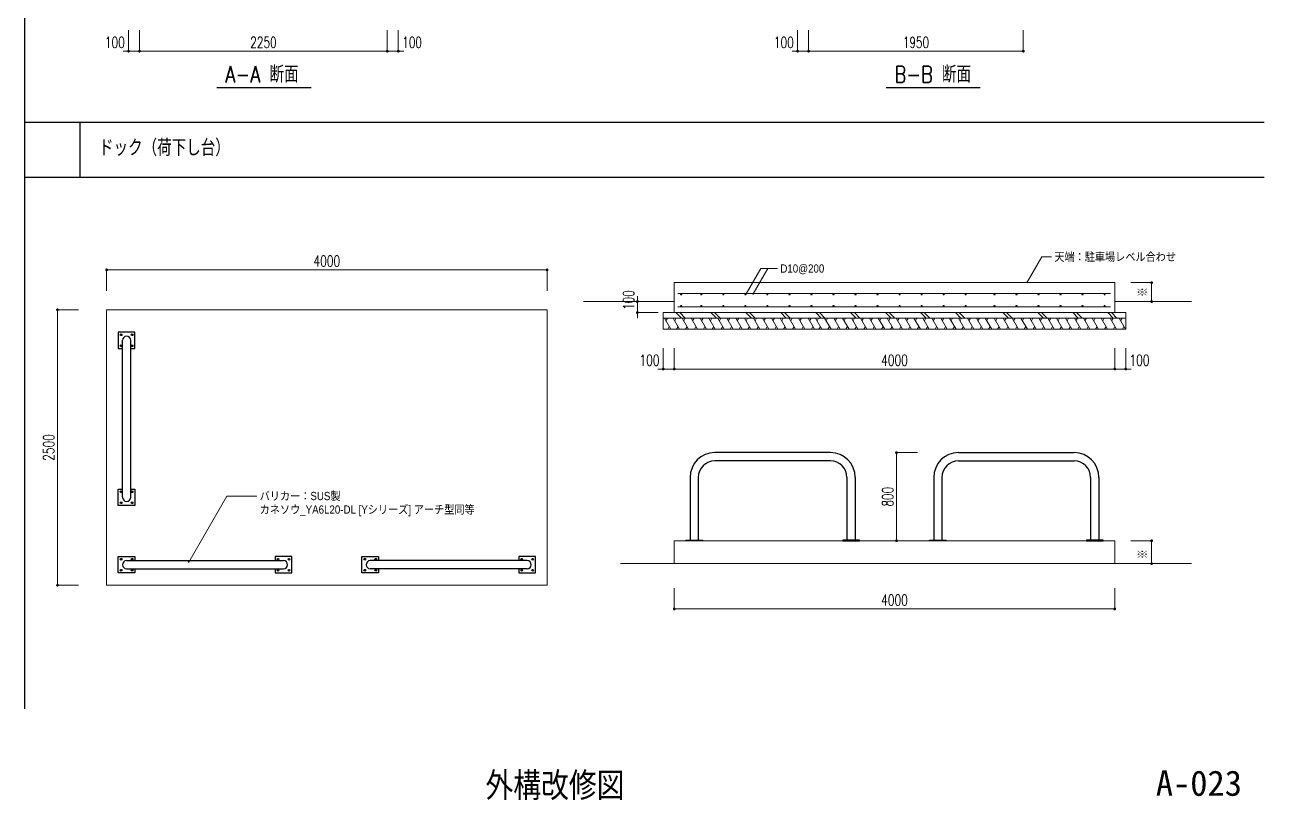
# Model space of a CAD drawing. Header units: millimetres. Extents: x 3721 to 423725, y 3529 to 115772.
# Drawn here: x 118230 to 163252, y 3529 to 31685 of the extents above; entities that cross this region are included whole.
import ezdxf
from ezdxf.enums import TextEntityAlignment as Align

# ---------------------------------------------------------------- set-up
doc = ezdxf.new("R2010")
doc.units = ezdxf.units.MM
doc.header["$LTSCALE"] = 0.2
doc.header["$PDMODE"] = 1
doc.layers.get('Defpoints').update_dxf_attribs({"color": 40})
for name, color, linetype in [('92 設備記述', 3, 'Continuous'), ('A_タイトル枠', 7, 'Continuous'), ('枠内記述', 3, 'Continuous')]:
    doc.layers.add(name, color=color, linetype=linetype)
for name, color, linetype, lineweight, true_color in [('A_寸法', 1, 'Continuous', 9, 0xff0000), ('改修範囲', 1, 'Continuous', 9, 0xff0000), ('改修記述', 1, 'Continuous', 9, 0xff0000)]:
    doc.layers.add(name, color=color, linetype=linetype, lineweight=lineweight, true_color=true_color)
doc.styles.add('Dim', font='simplex.shx', dxfattribs={"width": 0.7, "bigfont": 'extfont2.shx'})
doc.styles.get("Standard").update_dxf_attribs({"font": 'simplex.shx', "width": 0.8, "height": 700, "bigfont": 'extfont2.shx'})
doc.styles.add('Standard-A', font='romans.shx', dxfattribs={"bigfont": 'extfont2.shx'})
doc.styles.add('ゴシック', font='MS Gothic.ttf', dxfattribs={"height": 4})
doc.styles.add('スタイル1', font='MS PGothic.ttf')
doc.dimstyles.new('1-200', dxfattribs={"dimscale": 200, "dimtxt": 3, "dimasz": 1, "dimexe": 1, "dimexo": 1, "dimgap": 1, "dimtad": 1, "dimdec": 0, "dimtxsty": 'Dim', "dimblk": 'DOT', "dimcen": 2.5, "dimadec": 0, "dimazin": 0, "dimtfac": 1, "dimtdec": 0, "dimtix": 1, "dimtmove": 2, "dimatfit": 3, "dimldrblk": '引出線', "dimfxl": 1, "dimlwd": -1, "dimlwe": -1, "dimarcsym": 0})

# ---------------------------------------------------------------- blocks, each defined once
blk = doc.blocks.new('_Dot')
at = {"color": 0, "linetype": 'ByBlock', "lineweight": -2}
blk.add_line((-0.5, 0), (-1, 0), dxfattribs=at)
at = {"color": 0, "linetype": 'ByBlock', "const_width": 0.5}
blk.add_lwpolyline([(-0.25, 0, 1), (0.25, 0, 1)], format="xyb", close=True, dxfattribs=at)
blk = doc.blocks.new('*D87')
at = {"layer": 'A_寸法', "color": 0, "transparency": 16777216}
for p, q in [((122398, 31485), (122398, 30727)), ((131398, 31485), (131398, 30727)), ((122498, 30727), (131298, 30727))]:
    blk.add_line(p, q, dxfattribs=at)
at = {"layer": 'Defpoints', "color": 0, "transparency": 16777216}
for p in [(122398, 31485), (131398, 31485), (131398, 30727)]:
    blk.add_point(p, dxfattribs=at)
at = {"layer": 'A_寸法', "color": 0, "transparency": 16777216, "xscale": 100, "yscale": 100, "zscale": 100, "rotation": 180}
blk.add_blockref('_Dot', (122398, 30727), dxfattribs=at)
at = {"layer": 'A_寸法', "color": 0, "transparency": 16777216, "xscale": 100, "yscale": 100, "zscale": 100}
blk.add_blockref('_Dot', (131398, 30727), dxfattribs=at)
at = {"layer": 'A_寸法', "color": 0, "transparency": 16777216, "insert": (126898, 31047), "char_height": 400, "attachment_point": 5, "style": 'Dim'}
blk.add_mtext('2250', dxfattribs=at)
blk = doc.blocks.new('引出線')
at = {"color": 0, "linetype": 'ByBlock'}
for points in [[(0, 0), (-1.96, -0.4)], [(-1, 0), (0, 0)]]:
    blk.add_lwpolyline(points, dxfattribs=at)
blk = doc.blocks.new('*D88')
at = {"layer": 'A_寸法', "color": 0, "transparency": 16777216}
for p, q in [((121998, 31485), (121998, 30727)), ((122398, 31485), (122398, 30727)), ((121898, 30727), (121798, 30727)), ((121998, 30727), (122398, 30727)), ((122498, 30727), (122598, 30727))]:
    blk.add_line(p, q, dxfattribs=at)
at = {"layer": 'Defpoints', "color": 0, "transparency": 16777216}
for p in [(121998, 31485), (122398, 31485), (122398, 30727)]:
    blk.add_point(p, dxfattribs=at)
at = {"layer": 'A_寸法', "color": 0, "transparency": 16777216, "xscale": 100, "yscale": 100, "zscale": 100}
blk.add_blockref('_Dot', (121998, 30727), dxfattribs=at)
at = {"layer": 'A_寸法', "color": 0, "transparency": 16777216, "xscale": 100, "yscale": 100, "zscale": 100, "rotation": 180}
blk.add_blockref('_Dot', (122398, 30727), dxfattribs=at)
at = {"layer": 'A_寸法', "color": 0, "transparency": 16777216, "insert": (121498, 31047), "char_height": 400, "attachment_point": 5, "style": 'Dim'}
blk.add_mtext('100', dxfattribs=at)
blk = doc.blocks.new('*D89')
at = {"layer": 'A_寸法', "color": 0, "transparency": 16777216}
for p, q in [((131398, 31485), (131398, 30727)), ((131798, 31485), (131798, 30727)), ((131298, 30727), (131198, 30727)), ((131798, 30727), (131398, 30727)), ((131898, 30727), (131998, 30727))]:
    blk.add_line(p, q, dxfattribs=at)
at = {"layer": 'Defpoints', "color": 0, "transparency": 16777216}
for p in [(131398, 31485), (131798, 31485), (131398, 30727)]:
    blk.add_point(p, dxfattribs=at)
at = {"layer": 'A_寸法', "color": 0, "transparency": 16777216, "xscale": 100, "yscale": 100, "zscale": 100}
blk.add_blockref('_Dot', (131398, 30727), dxfattribs=at)
at = {"layer": 'A_寸法', "color": 0, "transparency": 16777216, "xscale": 100, "yscale": 100, "zscale": 100, "rotation": 180}
blk.add_blockref('_Dot', (131798, 30727), dxfattribs=at)
at = {"layer": 'A_寸法', "color": 0, "transparency": 16777216, "insert": (132297, 31047), "char_height": 400, "attachment_point": 5, "style": 'Dim'}
blk.add_mtext('100', dxfattribs=at)
blk = doc.blocks.new('*D112')
at = {"layer": 'A_寸法', "color": 0, "transparency": 16777216}
for p, q in [((146702, 31485), (146702, 30727)), ((154502, 31485), (154502, 30727)), ((146802, 30727), (154402, 30727))]:
    blk.add_line(p, q, dxfattribs=at)
at = {"layer": 'Defpoints', "color": 0, "transparency": 16777216}
for p in [(146702, 31485), (154502, 31485), (154502, 30727)]:
    blk.add_point(p, dxfattribs=at)
at = {"layer": 'A_寸法', "color": 0, "transparency": 16777216, "xscale": 100, "yscale": 100, "zscale": 100, "rotation": 180}
blk.add_blockref('_Dot', (146702, 30727), dxfattribs=at)
at = {"layer": 'A_寸法', "color": 0, "transparency": 16777216, "xscale": 100, "yscale": 100, "zscale": 100}
blk.add_blockref('_Dot', (154502, 30727), dxfattribs=at)
at = {"layer": 'A_寸法', "color": 0, "transparency": 16777216, "insert": (150602, 31047), "char_height": 400, "attachment_point": 5, "style": 'Dim'}
blk.add_mtext('1950', dxfattribs=at)
blk = doc.blocks.new('*D113')
at = {"layer": 'A_寸法', "color": 0, "transparency": 16777216}
for p, q in [((146302, 31485), (146302, 30727)), ((146702, 31485), (146702, 30727)), ((146202, 30727), (146102, 30727)), ((146302, 30727), (146702, 30727)), ((146802, 30727), (146902, 30727))]:
    blk.add_line(p, q, dxfattribs=at)
at = {"layer": 'Defpoints', "color": 0, "transparency": 16777216}
for p in [(146302, 31485), (146702, 31485), (146702, 30727)]:
    blk.add_point(p, dxfattribs=at)
at = {"layer": 'A_寸法', "color": 0, "transparency": 16777216, "xscale": 100, "yscale": 100, "zscale": 100}
blk.add_blockref('_Dot', (146302, 30727), dxfattribs=at)
at = {"layer": 'A_寸法', "color": 0, "transparency": 16777216, "xscale": 100, "yscale": 100, "zscale": 100, "rotation": 180}
blk.add_blockref('_Dot', (146702, 30727), dxfattribs=at)
at = {"layer": 'A_寸法', "color": 0, "transparency": 16777216, "insert": (145802, 31047), "char_height": 400, "attachment_point": 5, "style": 'Dim'}
blk.add_mtext('100', dxfattribs=at)
blk = doc.blocks.new('*D116')
at = {"layer": 'A_寸法', "color": 0, "transparency": 16777216}
for p, q in [((120176, 21335), (119418, 21335)), ((119418, 21235), (119418, 11435)), ((120176, 11335), (119418, 11335))]:
    blk.add_line(p, q, dxfattribs=at)
at = {"layer": 'Defpoints', "color": 0, "transparency": 16777216}
for p in [(120176, 21335), (119418, 11335), (120176, 11335)]:
    blk.add_point(p, dxfattribs=at)
at = {"layer": 'A_寸法', "color": 0, "transparency": 16777216, "xscale": 100, "yscale": 100, "zscale": 100}
for p, rotation in [((119418, 21335), 90), ((119418, 11335), 270)]:
    blk.add_blockref('_Dot', p, dxfattribs=dict(at, rotation=rotation))
at = {"layer": 'A_寸法', "color": 0, "transparency": 16777216, "insert": (119098, 16335), "char_height": 400, "attachment_point": 5, "rotation": 90, "style": 'Dim'}
blk.add_mtext('2500', dxfattribs=at)
blk = doc.blocks.new('*D117')
at = {"layer": 'A_寸法', "color": 0, "transparency": 16777216}
for p, q in [((121203, 22029), (121203, 22787)), ((121303, 22787), (137103, 22787)), ((137203, 22029), (137203, 22787))]:
    blk.add_line(p, q, dxfattribs=at)
at = {"layer": 'Defpoints', "color": 0, "transparency": 16777216}
for p in [(137203, 22787), (121203, 22029), (137203, 22029)]:
    blk.add_point(p, dxfattribs=at)
at = {"layer": 'A_寸法', "color": 0, "transparency": 16777216, "xscale": 100, "yscale": 100, "zscale": 100, "rotation": 180}
blk.add_blockref('_Dot', (121203, 22787), dxfattribs=at)
at = {"layer": 'A_寸法', "color": 0, "transparency": 16777216, "xscale": 100, "yscale": 100, "zscale": 100}
blk.add_blockref('_Dot', (137203, 22787), dxfattribs=at)
at = {"layer": 'A_寸法', "color": 0, "transparency": 16777216, "insert": (129203, 23107), "char_height": 400, "attachment_point": 5, "style": 'Dim'}
blk.add_mtext('4000', dxfattribs=at)
blk = doc.blocks.new('*D118')
at = {"layer": 'A_寸法', "color": 0, "transparency": 16777216}
for p, q in [((141822, 11232), (141822, 10474)), ((157822, 11232), (157822, 10474)), ((141922, 10474), (157722, 10474))]:
    blk.add_line(p, q, dxfattribs=at)
at = {"layer": 'Defpoints', "color": 0, "transparency": 16777216}
for p in [(141822, 11232), (157822, 11232), (157822, 10474)]:
    blk.add_point(p, dxfattribs=at)
at = {"layer": 'A_寸法', "color": 0, "transparency": 16777216, "xscale": 100, "yscale": 100, "zscale": 100, "rotation": 180}
blk.add_blockref('_Dot', (141822, 10474), dxfattribs=at)
at = {"layer": 'A_寸法', "color": 0, "transparency": 16777216, "xscale": 100, "yscale": 100, "zscale": 100}
blk.add_blockref('_Dot', (157822, 10474), dxfattribs=at)
at = {"layer": 'A_寸法', "color": 0, "transparency": 16777216, "insert": (149822, 10794), "char_height": 400, "attachment_point": 5, "style": 'Dim'}
blk.add_mtext('4000', dxfattribs=at)
blk = doc.blocks.new('*D119')
at = {"layer": 'A_寸法', "color": 0, "transparency": 16777216}
for p, q in [((158405, 12949), (159163, 12949)), ((159163, 12219), (159163, 12849)), ((158405, 12119), (159163, 12119))]:
    blk.add_line(p, q, dxfattribs=at)
at = {"layer": 'Defpoints', "color": 0, "transparency": 16777216}
for p in [(158405, 12949), (159163, 12949), (158405, 12119)]:
    blk.add_point(p, dxfattribs=at)
at = {"layer": 'A_寸法', "color": 0, "transparency": 16777216, "xscale": 100, "yscale": 100, "zscale": 100}
for p, rotation in [((159163, 12949), 90), ((159163, 12119), 270)]:
    blk.add_blockref('_Dot', p, dxfattribs=dict(at, rotation=rotation))
at = {"layer": 'A_寸法', "color": 0, "transparency": 16777216, "insert": (158843, 12463), "char_height": 400, "attachment_point": 5, "rotation": 90, "style": 'Dim'}
blk.add_mtext('※', dxfattribs=at)
blk = doc.blocks.new('*D121')
at = {"layer": 'A_寸法', "color": 0, "transparency": 16777216}
for p, q in [((141822, 19942), (141822, 19184)), ((157822, 19942), (157822, 19184)), ((141922, 19184), (157722, 19184))]:
    blk.add_line(p, q, dxfattribs=at)
at = {"layer": 'Defpoints', "color": 0, "transparency": 16777216}
for p in [(141822, 19942), (157822, 19942), (157822, 19184)]:
    blk.add_point(p, dxfattribs=at)
at = {"layer": 'A_寸法', "color": 0, "transparency": 16777216, "xscale": 100, "yscale": 100, "zscale": 100, "rotation": 180}
blk.add_blockref('_Dot', (141822, 19184), dxfattribs=at)
at = {"layer": 'A_寸法', "color": 0, "transparency": 16777216, "xscale": 100, "yscale": 100, "zscale": 100}
blk.add_blockref('_Dot', (157822, 19184), dxfattribs=at)
at = {"layer": 'A_寸法', "color": 0, "transparency": 16777216, "insert": (149822, 19504), "char_height": 400, "attachment_point": 5, "style": 'Dim'}
blk.add_mtext('4000', dxfattribs=at)
blk = doc.blocks.new('*D122')
at = {"layer": 'A_寸法', "color": 0, "transparency": 16777216}
for p, q in [((141422, 19942), (141422, 19184)), ((141822, 19942), (141822, 19184)), ((141322, 19184), (141222, 19184)), ((141422, 19184), (141822, 19184)), ((141922, 19184), (142022, 19184))]:
    blk.add_line(p, q, dxfattribs=at)
at = {"layer": 'Defpoints', "color": 0, "transparency": 16777216}
for p in [(141422, 19942), (141822, 19942), (141822, 19184)]:
    blk.add_point(p, dxfattribs=at)
at = {"layer": 'A_寸法', "color": 0, "transparency": 16777216, "xscale": 100, "yscale": 100, "zscale": 100}
blk.add_blockref('_Dot', (141422, 19184), dxfattribs=at)
at = {"layer": 'A_寸法', "color": 0, "transparency": 16777216, "xscale": 100, "yscale": 100, "zscale": 100, "rotation": 180}
blk.add_blockref('_Dot', (141822, 19184), dxfattribs=at)
at = {"layer": 'A_寸法', "color": 0, "transparency": 16777216, "insert": (140922, 19504), "char_height": 400, "attachment_point": 5, "style": 'Dim'}
blk.add_mtext('100', dxfattribs=at)
blk = doc.blocks.new('*D123')
at = {"layer": 'A_寸法', "color": 0, "transparency": 16777216}
for p, q in [((157822, 19942), (157822, 19184)), ((158222, 19942), (158222, 19184)), ((157722, 19184), (157622, 19184)), ((158222, 19184), (157822, 19184)), ((158322, 19184), (158422, 19184))]:
    blk.add_line(p, q, dxfattribs=at)
at = {"layer": 'Defpoints', "color": 0, "transparency": 16777216}
for p in [(157822, 19942), (158222, 19942), (157822, 19184)]:
    blk.add_point(p, dxfattribs=at)
at = {"layer": 'A_寸法', "color": 0, "transparency": 16777216, "xscale": 100, "yscale": 100, "zscale": 100}
blk.add_blockref('_Dot', (157822, 19184), dxfattribs=at)
at = {"layer": 'A_寸法', "color": 0, "transparency": 16777216, "xscale": 100, "yscale": 100, "zscale": 100, "rotation": 180}
blk.add_blockref('_Dot', (158222, 19184), dxfattribs=at)
at = {"layer": 'A_寸法', "color": 0, "transparency": 16777216, "insert": (158721, 19504), "char_height": 400, "attachment_point": 5, "style": 'Dim'}
blk.add_mtext('100', dxfattribs=at)
blk = doc.blocks.new('*D124')
at = {"layer": 'A_寸法', "color": 0, "transparency": 16777216}
for p, q in [((158405, 22322), (159163, 22322)), ((159163, 21735), (159163, 22222)), ((158405, 21635), (159163, 21635))]:
    blk.add_line(p, q, dxfattribs=at)
at = {"layer": 'Defpoints', "color": 0, "transparency": 16777216}
for p in [(158405, 22322), (159163, 22322), (158405, 21635)]:
    blk.add_point(p, dxfattribs=at)
at = {"layer": 'A_寸法', "color": 0, "transparency": 16777216, "xscale": 100, "yscale": 100, "zscale": 100}
for p, rotation in [((159163, 22322), 90), ((159163, 21635), 270)]:
    blk.add_blockref('_Dot', p, dxfattribs=dict(at, rotation=rotation))
at = {"layer": 'A_寸法', "color": 0, "transparency": 16777216, "insert": (158843, 21978), "char_height": 400, "attachment_point": 5, "rotation": 90, "style": 'Dim'}
blk.add_mtext('※', dxfattribs=at)
blk = doc.blocks.new('*D120')
at = {"layer": 'A_寸法', "color": 0, "transparency": 16777216}
for p, q in [((140481, 21735), (140481, 21835)), ((141239, 21635), (140481, 21635)), ((140481, 21635), (140481, 21235)), ((141239, 21235), (140481, 21235)), ((140481, 21135), (140481, 21035))]:
    blk.add_line(p, q, dxfattribs=at)
at = {"layer": 'Defpoints', "color": 0, "transparency": 16777216}
for p in [(141239, 21635), (140481, 21235), (141239, 21235)]:
    blk.add_point(p, dxfattribs=at)
at = {"layer": 'A_寸法', "color": 0, "transparency": 16777216, "xscale": 100, "yscale": 100, "zscale": 100}
for p, rotation in [((140481, 21635), 270), ((140481, 21235), 90)]:
    blk.add_blockref('_Dot', p, dxfattribs=dict(at, rotation=rotation))
at = {"layer": 'A_寸法', "color": 0, "transparency": 16777216, "insert": (140161, 21691), "char_height": 400, "attachment_point": 5, "rotation": 90, "style": 'Dim'}
blk.add_mtext('100', dxfattribs=at)
blk = doc.blocks.new('*D125')
at = {"layer": 'A_寸法', "color": 0, "transparency": 16777216}
for p, q in [((150653, 16149), (149895, 16149)), ((149895, 16049), (149895, 13049)), ((150653, 12949), (149895, 12949))]:
    blk.add_line(p, q, dxfattribs=at)
at = {"layer": 'Defpoints', "color": 0, "transparency": 16777216}
for p in [(150653, 16149), (149895, 12949), (150653, 12949)]:
    blk.add_point(p, dxfattribs=at)
at = {"layer": 'A_寸法', "color": 0, "transparency": 16777216, "xscale": 100, "yscale": 100, "zscale": 100}
for p, rotation in [((149895, 16149), 90), ((149895, 12949), 270)]:
    blk.add_blockref('_Dot', p, dxfattribs=dict(at, rotation=rotation))
at = {"layer": 'A_寸法', "color": 0, "transparency": 16777216, "insert": (149575, 14549), "char_height": 400, "attachment_point": 5, "rotation": 90, "style": 'Dim'}
blk.add_mtext('800', dxfattribs=at)

msp = doc.modelspace()

# ---------------------------------------------------------------- hatches: boundary and pattern name
at = {"layer": '改修範囲', "transparency": 33554687}
h = msp.add_hatch(color=256, dxfattribs=at)
h.dxf.hatch_style = 1
h.paths.add_polyline_path([(154646.9, 22351.2, 0.5773503), (154626.7, 22339.6), (154640.1, 22339.6)])
h.paths.add_polyline_path([(154646.9, 22351.2), (154640.1, 22339.6), (154653.6, 22339.6, 0.2679492)])
h.paths.add_polyline_path([(154653.6, 22339.6), (154640.1, 22339.6), (154626.7, 22339.6, 1)])
h = msp.add_hatch(color=256, dxfattribs=at)
h.dxf.hatch_style = 1
h.paths.add_polyline_path([(144443.8, 21928.9, 0.5773503), (144423.5, 21917.2), (144437, 21917.2)])
h.paths.add_polyline_path([(144443.8, 21928.9), (144437, 21917.2), (144450.5, 21917.2, 0.2679492)])
h.paths.add_polyline_path([(144450.5, 21917.2), (144437, 21917.2), (144423.5, 21917.2, 1)])
h = msp.add_hatch(color=256, dxfattribs=at)
h.dxf.hatch_style = 1
h.paths.add_polyline_path([(144693.9, 21928.9, 0.5773503), (144673.7, 21917.2), (144687.1, 21917.2)])
h.paths.add_polyline_path([(144693.9, 21928.9), (144687.1, 21917.2), (144700.6, 21917.2, 0.2679492)])
h.paths.add_polyline_path([(144700.6, 21917.2), (144687.1, 21917.2), (144673.7, 21917.2, 1)])
h = msp.add_hatch(color=256, dxfattribs=at)
h.dxf.hatch_style = 1
h.paths.add_polyline_path([(124190.3, 12187.7, 0.5773503), (124170.1, 12176), (124183.6, 12176)])
h.paths.add_polyline_path([(124190.3, 12187.7), (124183.6, 12176), (124197.1, 12176, 0.2679492)])
h.paths.add_polyline_path([(124197.1, 12176), (124183.6, 12176), (124170.1, 12176, 1)])

# ---------------------------------------------------------------- linework, layer by layer
at = {"color": 2}
for p, q in [((121777.8, 14528.6), (121777.8, 20228.6)), ((122077.8, 14528.6), (122077.8, 20228.6)), ((147496, 16148.9), (143296, 16148.9)), ((147496, 15848.9), (143296, 15848.9)), ((152147.1, 16148.9), (156347.1, 16148.9)), ((152147.1, 15848.9), (156347.1, 15848.9)), ((142396, 15248.9), (142396, 12973.9)), ((142696, 15248.9), (142696, 12973.9)), ((148096, 15248.9), (148096, 12973.9)), ((148396, 15248.9), (148396, 12973.9)), ((151247.1, 15248.9), (151247.1, 12973.9)), ((151547.1, 15248.9), (151547.1, 12973.9)), ((156947.1, 15248.9), (156947.1, 12973.9)), ((157247.1, 15248.9), (157247.1, 12973.9)), ((121927.8, 12228.8), (127627.8, 12228.8)), ((136478.9, 12228.8), (130778.9, 12228.8)), ((121927.8, 11928.8), (127627.8, 11928.8)), ((136478.9, 11928.8), (130778.9, 11928.8))]:
    msp.add_line(p, q, dxfattribs=at)
for points in [[(122077.8, 19928.6), (122227.8, 19928.6), (122227.8, 20528.6), (121627.8, 20528.6), (121627.8, 19928.6), (121777.8, 19928.6)], [(122077.8, 14828.6), (122227.8, 14828.6), (122227.8, 14228.6), (121627.8, 14228.6), (121627.8, 14828.6), (121777.8, 14828.6)], [(122227.8, 11928.8), (122227.8, 11778.8), (121627.8, 11778.8), (121627.8, 12378.8), (122227.8, 12378.8), (122227.8, 12228.8)], [(127327.8, 11928.8), (127327.8, 11778.8), (127927.8, 11778.8), (127927.8, 12378.8), (127327.8, 12378.8), (127327.8, 12228.8)], [(131078.9, 11928.8), (131078.9, 11778.8), (130478.9, 11778.8), (130478.9, 12378.8), (131078.9, 12378.8), (131078.9, 12228.8)], [(136178.9, 11928.8), (136178.9, 11778.8), (136778.9, 11778.8), (136778.9, 12378.8), (136178.9, 12378.8), (136178.9, 12228.8)]]:
    msp.add_lwpolyline(points, dxfattribs=at)
for points in [[(142246, 12973.9), (142846, 12973.9), (142846, 12948.9), (142246, 12948.9)], [(148546, 12973.9), (147946, 12973.9), (147946, 12948.9), (148546, 12948.9)], [(151097.1, 12973.9), (151697.1, 12973.9), (151697.1, 12948.9), (151097.1, 12948.9)], [(157397.1, 12973.9), (156797.1, 12973.9), (156797.1, 12948.9), (157397.1, 12948.9)]]:
    msp.add_lwpolyline(points, close=True, dxfattribs=at)
for centre in [(121727.8, 20428.6), (122127.8, 20428.6), (121727.8, 20028.6), (122127.8, 20028.6), (121727.8, 14728.6), (122127.8, 14728.6), (121727.8, 14328.6), (122127.8, 14328.6), (121727.8, 12278.8), (122127.8, 12278.8), (127427.8, 12278.8), (127827.8, 12278.8), (130578.9, 12278.8), (130978.9, 12278.8), (136278.9, 12278.8), (136678.9, 12278.8), (121727.8, 11878.8), (122127.8, 11878.8), (127427.8, 11878.8), (127827.8, 11878.8), (130578.9, 11878.8), (130978.9, 11878.8), (136278.9, 11878.8), (136678.9, 11878.8)]:
    msp.add_circle(centre, 31.1, dxfattribs=at)
for centre, radius, start, end in [((121927.8, 20228.6), 150, 0, 180), ((143296, 15248.9), 900, 90, 180), ((143296, 15248.9), 600, 90, 180), ((147496, 15248.9), 900, 0, 90), ((147496, 15248.9), 600, 0, 90), ((152147.1, 15248.9), 900, 90, 180), ((152147.1, 15248.9), 600, 90, 180), ((156347.1, 15248.9), 900, 0, 90), ((156347.1, 15248.9), 600, 0, 90), ((121927.8, 14528.6), 150, 180, 0), ((121927.8, 12078.8), 150, 90, 270), ((127627.8, 12078.8), 150, 270, 90), ((130778.9, 12078.8), 150, 90, 270), ((136478.9, 12078.8), 150, 270, 90)]:
    msp.add_arc(centre, radius, start, end, dxfattribs=at)
at = {"layer": '92 設備記述'}
for p, q in [((125209.6, 29405.2), (128627.2, 29405.2)), ((149513.9, 29405.2), (152931.5, 29405.2))]:
    msp.add_line(p, q, dxfattribs=at)
at = {"layer": 'A_タイトル枠', "color": 5, "linetype": 'Continuous'}
msp.add_line((118229.8, 6849.5), (118229.8, 115772.4), dxfattribs=at)
at = {"layer": 'A_タイトル枠', "linetype": 'Continuous'}
for p, q in [((163252, 28138.7), (118229.8, 28138.7)), ((120229.8, 28138.7), (120229.8, 26138.7)), ((163252, 26138.7), (118229.8, 26138.7))]:
    msp.add_line(p, q, dxfattribs=at)
at = {"layer": '改修範囲'}
for p, q in [((154640.1, 22339.6), (155168.9, 23255.3)), ((155168.9, 23255.3), (155528.4, 23255.3)), ((144437, 21917.2), (144965.8, 22833)), ((144687.1, 21917.2), (145215.9, 22833)), ((144965.8, 22833), (145575.4, 22833)), ((141821.5, 21234.9), (141821.5, 22322.5)), ((141821.5, 22322.5), (157821.5, 22322.5)), ((157821.5, 22322.5), (157821.5, 21234.9)), ((141821.5, 21634.9), (138524.5, 21634.9)), ((141945.8, 21922.7), (157665.8, 21922.7)), ((157821.5, 21634.9), (160611.9, 21634.9)), ((141885.1, 21234.9), (142085.1, 21034.9)), ((141945.8, 21449.1), (157665.8, 21449.1)), ((142020.5, 21234.9), (142220.5, 21034.9)), ((143154.1, 21234.9), (143354.1, 21034.9)), ((143289.4, 21234.9), (143489.4, 21034.9)), ((144423, 21234.9), (144623, 21034.9)), ((144558.4, 21234.9), (144758.4, 21034.9)), ((145691.9, 21234.9), (145891.9, 21034.9)), ((145827.3, 21234.9), (146027.3, 21034.9)), ((146960.8, 21234.9), (147160.8, 21034.9)), ((147096.2, 21234.9), (147296.2, 21034.9)), ((148229.7, 21234.9), (148429.7, 21034.9)), ((148365.1, 21234.9), (148565.1, 21034.9)), ((149498.6, 21234.9), (149698.6, 21034.9)), ((149634, 21234.9), (149834, 21034.9)), ((150767.6, 21234.9), (150967.6, 21034.9)), ((150902.9, 21234.9), (151102.9, 21034.9)), ((152036.5, 21234.9), (152236.5, 21034.9)), ((152171.9, 21234.9), (152371.9, 21034.9)), ((153760.8, 21234.9), (153960.8, 21034.9)), ((153896.2, 21234.9), (154096.2, 21034.9)), ((155029.7, 21234.9), (155229.7, 21034.9)), ((155165.1, 21234.9), (155365.1, 21034.9)), ((156298.6, 21234.9), (156498.6, 21034.9)), ((156434, 21234.9), (156634, 21034.9)), ((157567.6, 21234.9), (157767.6, 21034.9)), ((157702.9, 21234.9), (157902.9, 21034.9)), ((141462.9, 21034.9), (141693.9, 20634.9)), ((141571, 21034.9), (141517, 20941.3)), ((141638.9, 20730.1), (141583.9, 20634.9)), ((141786.8, 21034.9), (142017.7, 20634.9)), ((141894.9, 21034.9), (141840.8, 20941.3)), ((141962.7, 20730.1), (141907.7, 20634.9)), ((142110.7, 21034.9), (142341.6, 20634.9)), ((142218.7, 21034.9), (142164.7, 20941.3)), ((142286.6, 20730.1), (142231.6, 20634.9)), ((142434.5, 21034.9), (142665.5, 20634.9)), ((142542.6, 21034.9), (142488.6, 20941.3)), ((142610.5, 20730.1), (142555.5, 20634.9)), ((142758.4, 21034.9), (142989.3, 20634.9)), ((142866.5, 21034.9), (142812.4, 20941.3)), ((142934.3, 20730.1), (142879.3, 20634.9)), ((143082.3, 21034.9), (143313.2, 20634.9)), ((143190.3, 21034.9), (143136.3, 20941.3)), ((143258.2, 20730.1), (143203.2, 20634.9)), ((143406.1, 21034.9), (143637.1, 20634.9)), ((143514.2, 21034.9), (143460.2, 20941.3)), ((143582.1, 20730.1), (143527.1, 20634.9)), ((143730, 21034.9), (143960.9, 20634.9)), ((143838.1, 21034.9), (143784, 20941.3)), ((143905.9, 20730.1), (143850.9, 20634.9)), ((144053.9, 21034.9), (144284.8, 20634.9)), ((144161.9, 21034.9), (144107.9, 20941.3)), ((144229.8, 20730.1), (144174.8, 20634.9)), ((144377.7, 21034.9), (144608.7, 20634.9)), ((144485.8, 21034.9), (144431.8, 20941.3)), ((144553.7, 20730.1), (144498.7, 20634.9)), ((144701.6, 21034.9), (144932.5, 20634.9)), ((144809.7, 21034.9), (144755.6, 20941.3)), ((144877.5, 20730.1), (144822.5, 20634.9)), ((145025.5, 21034.9), (145256.4, 20634.9)), ((145133.5, 21034.9), (145079.5, 20941.3)), ((145201.4, 20730.1), (145146.4, 20634.9)), ((145349.3, 21034.9), (145580.3, 20634.9)), ((145457.4, 21034.9), (145403.4, 20941.3)), ((145525.3, 20730.1), (145470.3, 20634.9)), ((145673.2, 21034.9), (145904.2, 20634.9)), ((145781.3, 21034.9), (145727.2, 20941.3)), ((145849.2, 20730.1), (145794.1, 20634.9)), ((145997.1, 21034.9), (146228, 20634.9)), ((146105.1, 21034.9), (146051.1, 20941.3)), ((146173, 20730.1), (146118, 20634.9)), ((146331.2, 21034.9), (146562.1, 20634.9)), ((146439.2, 21034.9), (146385.2, 20941.3)), ((146507.1, 20730.1), (146452.1, 20634.9)), ((146683.6, 21034.9), (146914.6, 20634.9)), ((146791.7, 21034.9), (146737.7, 20941.3)), ((146859.6, 20730.1), (146804.6, 20634.9)), ((146957.4, 21034.9), (147188.4, 20634.9)), ((147065.5, 21034.9), (147011.5, 20941.3)), ((147133.4, 20730.1), (147078.4, 20634.9)), ((147284.7, 21034.9), (147515.7, 20634.9)), ((147392.8, 21034.9), (147338.8, 20941.3)), ((147460.7, 20730.1), (147405.7, 20634.9)), ((147615.2, 21034.9), (147846.1, 20634.9)), ((147723.2, 21034.9), (147669.2, 20941.3)), ((147791.1, 20730.1), (147736.1, 20634.9)), ((147939.1, 21034.9), (148170, 20634.9)), ((148047.1, 21034.9), (147993.1, 20941.3)), ((148115, 20730.1), (148060, 20634.9)), ((148262.9, 21034.9), (148493.9, 20634.9)), ((148371, 21034.9), (148317, 20941.3)), ((148438.9, 20730.1), (148383.9, 20634.9)), ((148586.8, 21034.9), (148817.7, 20634.9)), ((148694.9, 21034.9), (148640.8, 20941.3)), ((148762.7, 20730.1), (148707.7, 20634.9)), ((148910.7, 21034.9), (149141.6, 20634.9)), ((149018.7, 21034.9), (148964.7, 20941.3)), ((149086.6, 20730.1), (149031.6, 20634.9)), ((149234.5, 21034.9), (149465.5, 20634.9)), ((149342.6, 21034.9), (149288.6, 20941.3)), ((149410.5, 20730.1), (149355.5, 20634.9)), ((149558.4, 21034.9), (149789.3, 20634.9)), ((149666.5, 21034.9), (149612.4, 20941.3)), ((149734.3, 20730.1), (149679.3, 20634.9)), ((149882.3, 21034.9), (150113.2, 20634.9)), ((149990.3, 21034.9), (149936.3, 20941.3)), ((150058.2, 20730.1), (150003.2, 20634.9)), ((150206.1, 21034.9), (150437.1, 20634.9)), ((150314.2, 21034.9), (150260.2, 20941.3)), ((150382.1, 20730.1), (150327.1, 20634.9)), ((150530, 21034.9), (150760.9, 20634.9)), ((150638.1, 21034.9), (150584, 20941.3)), ((150705.9, 20730.1), (150650.9, 20634.9)), ((150853.9, 21034.9), (151084.8, 20634.9)), ((150961.9, 21034.9), (150907.9, 20941.3)), ((151029.8, 20730.1), (150974.8, 20634.9)), ((151177.7, 21034.9), (151408.7, 20634.9)), ((151285.8, 21034.9), (151231.8, 20941.3)), ((151353.7, 20730.1), (151298.7, 20634.9)), ((151501.6, 21034.9), (151732.5, 20634.9)), ((151609.7, 21034.9), (151555.6, 20941.3)), ((151677.5, 20730.1), (151622.5, 20634.9)), ((151825.5, 21034.9), (152056.4, 20634.9)), ((151933.5, 21034.9), (151879.5, 20941.3)), ((152001.4, 20730.1), (151946.4, 20634.9)), ((152149.3, 21034.9), (152380.3, 20634.9)), ((152257.4, 21034.9), (152203.4, 20941.3)), ((152325.3, 20730.1), (152270.3, 20634.9)), ((152473.2, 21034.9), (152704.2, 20634.9)), ((152581.3, 21034.9), (152527.2, 20941.3)), ((152649.2, 20730.1), (152594.1, 20634.9)), ((152797.1, 21034.9), (153028, 20634.9)), ((152905.1, 21034.9), (152851.1, 20941.3)), ((152973, 20730.1), (152918, 20634.9)), ((153121, 21034.9), (153351.9, 20634.9)), ((153229, 21034.9), (153175, 20941.3)), ((153296.9, 20730.1), (153241.9, 20634.9)), ((153444.8, 21034.9), (153675.8, 20634.9)), ((153552.9, 21034.9), (153498.8, 20941.3)), ((153620.8, 20730.1), (153565.8, 20634.9)), ((153768.7, 21034.9), (153999.6, 20634.9)), ((153876.7, 21034.9), (153822.7, 20941.3)), ((153944.6, 20730.1), (153889.6, 20634.9)), ((154092.6, 21034.9), (154323.5, 20634.9)), ((154200.6, 21034.9), (154146.6, 20941.3)), ((154268.5, 20730.1), (154213.5, 20634.9)), ((154416.4, 21034.9), (154647.4, 20634.9)), ((154524.5, 21034.9), (154470.5, 20941.3)), ((154592.4, 20730.1), (154537.4, 20634.9)), ((154740.3, 21034.9), (154971.2, 20634.9)), ((154848.4, 21034.9), (154794.3, 20941.3)), ((154916.2, 20730.1), (154861.2, 20634.9)), ((155064.2, 21034.9), (155295.1, 20634.9)), ((155172.2, 21034.9), (155118.2, 20941.3)), ((155240.1, 20730.1), (155185.1, 20634.9)), ((155388, 21034.9), (155619, 20634.9)), ((155496.1, 21034.9), (155442.1, 20941.3)), ((155564, 20730.1), (155509, 20634.9)), ((155711.9, 21034.9), (155942.8, 20634.9)), ((155820, 21034.9), (155765.9, 20941.3)), ((155887.8, 20730.1), (155832.8, 20634.9)), ((156035.8, 21034.9), (156266.7, 20634.9)), ((156143.8, 21034.9), (156089.8, 20941.3)), ((156211.7, 20730.1), (156156.7, 20634.9)), ((156359.6, 21034.9), (156590.6, 20634.9)), ((156467.7, 21034.9), (156413.7, 20941.3)), ((156535.6, 20730.1), (156480.6, 20634.9)), ((156683.5, 21034.9), (156914.4, 20634.9)), ((156791.6, 21034.9), (156737.5, 20941.3)), ((156859.4, 20730.1), (156804.4, 20634.9)), ((157007.4, 21034.9), (157238.3, 20634.9)), ((157115.4, 21034.9), (157061.4, 20941.3)), ((157183.3, 20730.1), (157128.3, 20634.9)), ((157331.2, 21034.9), (157562.2, 20634.9)), ((157439.3, 21034.9), (157385.3, 20941.3)), ((157507.2, 20730.1), (157452.2, 20634.9)), ((157655.1, 21034.9), (157886.1, 20634.9)), ((157763.2, 21034.9), (157709.1, 20941.3)), ((157831, 20730.1), (157776, 20634.9)), ((157979, 21034.9), (158209.9, 20634.9)), ((158087, 21034.9), (158033, 20941.3)), ((158154.9, 20730.1), (158099.9, 20634.9)), ((124183.6, 12176), (125567, 14572.1)), ((125567, 14572.1), (126663, 14572.1)), ((141821.5, 12119.3), (141821.5, 12948.9)), ((141821.5, 12948.9), (157821.5, 12948.9)), ((157821.5, 12948.9), (157821.5, 12119.3)), ((139865.9, 12119.3), (160611.9, 12119.3))]:
    msp.add_line(p, q, dxfattribs=at)
for points in [[(121203.4, 21335), (137203.4, 21335), (137203.4, 11335), (121203.4, 11335)], [(141421.5, 21234.9), (158221.5, 21234.9), (158221.5, 21034.9), (141421.5, 21034.9)], [(141421.5, 21034.9), (158221.5, 21034.9), (158221.5, 20634.9), (141421.5, 20634.9)]]:
    msp.add_lwpolyline(points, close=True, dxfattribs=at)
for centre, radius in [((154640.1, 22339.6), 13.5), ((142071.4, 21895.7), 20), ((142806.3, 21895.7), 20), ((143606.3, 21895.7), 20), ((144406.3, 21895.7), 20), ((144437, 21917.2), 13.5), ((144687.1, 21917.2), 13.5), ((145206.3, 21895.7), 20), ((146006.3, 21895.7), 20), ((146806.3, 21895.7), 20), ((147606.3, 21895.7), 20), ((148406.3, 21895.7), 20), ((149206.3, 21895.7), 20), ((150006.3, 21895.7), 20), ((150806.3, 21895.7), 20), ((151606.3, 21895.7), 20), ((152406.3, 21895.7), 20), ((153453.1, 21895.7), 20), ((154253.1, 21895.7), 20), ((155053.1, 21895.7), 20), ((155853.1, 21895.7), 20), ((156653.1, 21895.7), 20), ((157453.1, 21895.7), 20), ((142071.4, 21477), 20), ((142806.3, 21477), 20), ((143606.3, 21477), 20), ((144406.3, 21477), 20), ((145206.3, 21477), 20), ((146006.3, 21477), 20), ((146806.3, 21477), 20), ((147606.3, 21477), 20), ((148406.3, 21477), 20), ((149206.3, 21477), 20), ((150006.3, 21477), 20), ((150806.3, 21477), 20), ((151606.3, 21477), 20), ((152406.3, 21477), 20), ((153453.1, 21477), 20), ((154253.1, 21477), 20), ((155053.1, 21477), 20), ((155853.1, 21477), 20), ((156653.1, 21477), 20), ((157453.1, 21477), 20), ((124183.6, 12176), 13.5)]:
    msp.add_circle(centre, radius, dxfattribs=at)

# ---------------------------------------------------------------- texts
at = {"layer": '92 設備記述', "style": 'Standard-A', "width": 0.8}
for s, p in [('A-A 断面', (125515.1, 29588.3)), ('B-B 断面', (149819.4, 29588.3)), ('ドック（荷下し台）', (120926.6, 26919.1))]:
    msp.add_text(s, height=600, dxfattribs=at).set_placement(p)
at = {"layer": 'A_タイトル枠', "color": 3, "width": 0.9}
msp.add_text('外構改修図', height=1020, dxfattribs=at).set_placement((137488.5, 4043.6), align=Align.MIDDLE_CENTER)
at = {"layer": '改修記述', "style": 'スタイル1', "width": 0.9}
for s, p in [('天端：駐車場レベル合わせ', (155628.5, 23257.6)), ('D10@200', (145675.5, 22835.3)), ('バリカー：SUS製', (126763.1, 14574.3)), ('カネソウ_YA6L20-DL [Yシリーズ] アーチ型同等', (126763.1, 14082.8))]:
    msp.add_text(s, height=300, dxfattribs=at).set_placement(p, align=Align.MIDDLE_LEFT)
at = {"layer": '枠内記述', "style": 'ゴシック'}
msp.add_text('A-023', height=920, dxfattribs=at).set_placement((159314.4, 3688.1))

# ---------------------------------------------------------------- dimensions: what is measured, and where the dimension line sits
at = {"layer": 'A_寸法'}
for base, p1, p2, picture, middle in [((122397.6, 30727.4), (121997.6, 31485.3), (122397.6, 31485.3), '*D88', (121497.8, 31047.4)), ((146701.9, 30727.4), (146301.9, 31485.3), (146701.9, 31485.3), '*D113', (145802.1, 31047.4)), ((141821.5, 19183.7), (141421.5, 19941.7), (141821.5, 19941.7), '*D122', (140921.7, 19503.7))]:
    dim = msp.add_linear_dim(base=base, p1=p1, p2=p2, dimstyle='1-200', override={"dimtxt": 2, "dimasz": 0.5, "dimexe": 0, "dimexo": 0, "dimgap": 0.6, "dimlfac": 0.25}, dxfattribs=at)
    dim.commit()
    dim.dimension.update_dxf_attribs({"geometry": picture, "text_midpoint": middle, "dimtype": 160})
for base, p1, p2, picture, middle in [((131397.6, 30727.4), (122397.6, 31485.3), (131397.6, 31485.3), '*D87', (126897.6, 31047.4)), ((154501.9, 30727.4), (146701.9, 31485.3), (154501.9, 31485.3), '*D112', (150601.9, 31047.4)), ((137203.4, 22787.3), (121203.4, 22029.3), (137203.4, 22029.3), '*D117', (129203.4, 23107.3)), ((157821.5, 19183.7), (141821.5, 19941.7), (157821.5, 19941.7), '*D121', (149821.5, 19503.7)), ((157821.5, 10474), (141821.5, 11232), (157821.5, 11232), '*D118', (149821.5, 10794))]:
    dim = msp.add_linear_dim(base=base, p1=p1, p2=p2, dimstyle='1-200', override={"dimtxt": 2, "dimasz": 0.5, "dimexe": 0, "dimexo": 0, "dimgap": 0.6, "dimlfac": 0.25}, dxfattribs=at)
    dim.commit()
    dim.dimension.update_dxf_attribs({"geometry": picture, "text_midpoint": middle})
for base, p1, p2, angle, picture, middle in [((131397.6, 30727.4), (131797.6, 31485.3), (131397.6, 31485.3), 180, '*D89', (132297.4, 31047.4)), ((140481.4, 21234.9), (141239.4, 21634.9), (141239.4, 21234.9), 270, '*D120', (140161.4, 21691.2)), ((157821.5, 19183.7), (158221.5, 19941.7), (157821.5, 19941.7), 180, '*D123', (158721.3, 19503.7))]:
    dim = msp.add_linear_dim(base=base, p1=p1, p2=p2, angle=angle, dimstyle='1-200', override={"dimtxt": 2, "dimasz": 0.5, "dimexe": 0, "dimexo": 0, "dimgap": 0.6, "dimlfac": 0.25}, dxfattribs=at)
    dim.commit()
    dim.dimension.update_dxf_attribs({"geometry": picture, "text_midpoint": middle, "dimtype": 160})
for base, p1, p2, picture, middle in [((159163.2, 22322.5), (158405.2, 21634.9), (158405.2, 22322.5), '*D124', (158843.2, 21978.2)), ((159163.2, 12948.9), (158405.2, 12119.3), (158405.2, 12948.9), '*D119', (158843.2, 12462.6))]:
    dim = msp.add_linear_dim(base=base, p1=p1, p2=p2, angle=90, text='※', dimstyle='1-200', override={"dimtxt": 2, "dimasz": 0.5, "dimexe": 0, "dimexo": 0, "dimgap": 0.6, "dimlfac": 0.25}, dxfattribs=at)
    dim.commit()
    dim.dimension.update_dxf_attribs({"geometry": picture, "text_midpoint": middle, "dimtype": 160})
for base, p1, p2, picture, middle in [((119417.7, 11335), (120175.7, 21335), (120175.7, 11335), '*D116', (119097.7, 16335)), ((149894.7, 12948.9), (150652.7, 16148.9), (150652.7, 12948.9), '*D125', (149574.7, 14548.9))]:
    dim = msp.add_linear_dim(base=base, p1=p1, p2=p2, angle=270, dimstyle='1-200', override={"dimtxt": 2, "dimasz": 0.5, "dimexe": 0, "dimexo": 0, "dimgap": 0.6, "dimlfac": 0.25}, dxfattribs=at)
    dim.commit()
    dim.dimension.update_dxf_attribs({"geometry": picture, "text_midpoint": middle})

doc.saveas('drawing.dxf')
